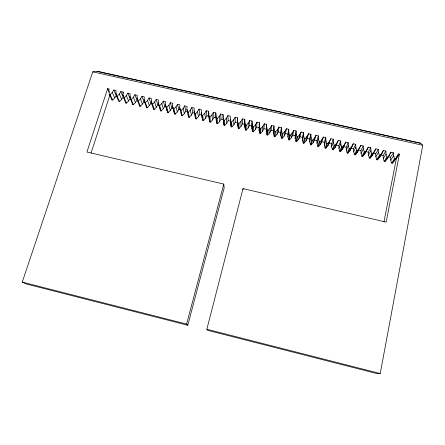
<?xml version="1.0" encoding="UTF-8"?>
<svg xmlns="http://www.w3.org/2000/svg" width="445" height="445" viewBox="0 0 445 445"><rect width="100%" height="100%" fill="white"/><g stroke="black" fill="none" stroke-linecap="round" stroke-linejoin="round"><path stroke-width="0.67" d="M109.414 94.49L110.121 94.646L112.251 92.454L113.792 89.996L116.251 95.453L114.743 97.867L112.652 100.025L111.962 99.869L109.414 94.49L108.903 91.698L109.058 88.933L107.634 88.616L86.931 152.029L223.779 184.091L224.18 187.94L187.79 325.239L26.767 284.094L22.25 282.113L92.766 71.851L97.689 71.328L420.531 143.112L422.75 145.298L380.225 373.539L377.321 373.672L207.626 330.307L206.842 329.255L243.014 188.597L386.149 222.133L399.432 154.12L398.587 153.931L397.285 156.557L392.345 163.232L391.617 163.065L394.565 158.726L393.658 155.739L393.458 152.78L390.994 152.229L386.839 159.254L384.897 161.546L384.168 161.379L386.961 157.013L386.065 154.031L385.876 151.078L383.418 150.527L379.407 157.575L377.46 159.866L376.731 159.699L379.374 155.305L378.489 152.329L378.311 149.381L375.853 148.83L371.992 155.9L370.034 158.186L369.311 158.025L371.803 153.603L370.93 150.627L370.757 147.684L368.31 147.134L364.589 154.231L362.63 156.512L361.907 156.351L361.062 153.436L360.906 150.549L358.509 150.01L357.202 152.568L355.238 154.843L354.515 154.682L356.712 150.199L355.855 147.239L355.705 144.308L353.263 143.757L349.831 150.905L347.862 153.18L347.139 153.013L349.186 148.508L348.346 145.548L348.201 142.623L345.765 142.077L342.472 149.242L340.503 151.511L339.78 151.35L341.677 146.811L340.848 143.863L340.714 140.943L338.283 140.398L335.13 147.59L333.155 149.854L332.437 149.692L334.184 145.126L333.366 142.183L333.244 139.263L330.819 138.718L327.804 145.932L325.823 148.196L325.106 148.035L326.708 143.44L325.901 140.503L325.784 137.588L323.365 137.043L321.835 141.749L320.495 144.286L318.509 146.544L317.791 146.383L319.249 141.76L318.448 138.829L318.347 135.92L315.928 135.375L314.543 140.108L313.197 142.639L311.205 144.892L310.493 144.731L311.8 140.08L311.011 137.155L310.922 134.251L308.507 133.711L307.267 138.473L305.915 140.998L303.924 143.245L303.206 143.084L304.374 138.412L303.596 135.486L303.512 132.588L301.104 132.048L300.008 136.838L298.645 139.357L296.648 141.605L295.936 141.443L296.96 136.737L296.186 133.823L296.114 130.93L293.717 130.391L292.76 135.202L291.397 137.722L289.395 139.964L288.683 139.802L287.943 136.943L288.799 132.159L288.733 129.273L286.341 128.733L285.529 133.572L284.155 136.087L282.152 138.328L281.44 138.167L280.712 135.308L281.424 130.502L281.368 127.615L278.982 127.081L278.314 131.948L276.935 134.457L274.921 136.693L274.215 136.537L273.491 133.684L274.02 125.968L271.634 125.434L271.111 130.329L269.726 132.833L267.712 135.063L267.006 134.907L266.294 132.059L266.689 124.322L264.308 123.788L263.918 128.711L262.533 131.208L260.514 133.439L259.808 133.278L259.107 130.435L259.368 122.675L256.993 122.147L256.748 127.092L255.352 129.59L253.327 131.815L252.627 131.659L251.931 128.816L252.065 121.04L249.69 120.506L249.589 125.479L248.188 127.971L246.157 130.196L245.456 130.035L244.772 127.203L244.772 119.399L242.408 118.871L242.442 123.871L241.034 126.358L239.004 128.577L238.303 128.421L237.63 125.59L237.496 117.769L235.138 117.241L235.31 122.264L233.898 124.75L231.862 126.964L231.166 126.808L230.499 123.983L230.237 116.139L227.885 115.611L226.438 118.131L224.352 120.384L224.736 125.357L224.041 125.195L223.384 122.375L222.995 114.51L220.642 113.987L219.19 116.501L217.104 118.748L217.627 123.749L216.932 123.588L216.287 120.779L215.764 112.891L213.416 112.363L211.959 114.877L209.868 117.118L210.53 122.141L209.834 121.986L209.2 119.177L208.549 111.267L206.207 110.744L204.744 113.252L202.647 115.494L203.443 120.545L202.753 120.384L202.125 117.58L201.307 112.479L201.351 109.654L199.01 109.131L197.541 111.634L195.444 113.87L196.373 118.943L195.683 118.787L195.066 115.989L195.105 113.909M230.499 123.983L230.443 119.922M244.772 127.203L244.772 119.399M245.456 130.035L245.479 125.14L244.783 122.258M223.384 122.375L223.401 119.583L221.093 119.065L220.642 113.987M246.157 130.196L246.196 125.301L248.266 123.043L249.69 120.506M216.287 120.779L216.309 117.986L214.006 117.469L213.416 112.363M209.2 119.177L209.222 116.952M202.125 117.58L202.158 115.494M248.188 127.971L248.266 123.043M195.683 118.787L194.109 110.861L194.165 108.04L191.828 107.518L190.354 110.015L188.252 112.251L189.32 117.352L188.63 117.196L188.024 114.398M188.63 117.196L186.928 109.248L186.989 106.427L184.664 105.904L183.179 108.402L181.076 110.633L182.278 115.761L181.593 115.605L179.763 107.634L179.836 104.825L177.511 104.302L176.025 106.794L173.912 109.019L175.252 114.17L174.562 114.015L173.211 108.858L172.615 106.027L172.693 103.218L170.374 102.7L168.878 105.187L166.764 107.406L166.063 107.251L165.479 104.425L165.568 101.621L163.254 101.098L161.752 103.585L159.633 105.799L158.932 105.643L158.353 102.823L158.453 100.025L156.145 99.502L154.638 101.983L152.513 104.197L151.817 104.041L151.25 101.221L151.356 98.428L149.047 97.911L147.54 100.386L145.409 102.595L144.714 102.439L144.152 99.63L144.269 96.838L141.972 96.32L140.453 98.796L138.317 100.998L137.627 100.843L137.077 98.034L137.199 95.252L134.902 94.735L133.378 97.205L131.242 99.407L130.552 99.252L130.012 96.448L130.14 93.667L127.854 93.155L126.324 95.619L124.183 97.817L123.493 97.661L122.959 94.863L123.098 92.087L120.817 91.575L119.282 94.034L117.135 96.226L116.445 96.07L115.923 93.278L116.073 90.507L113.792 89.996M251.931 128.816L252.065 121.04M252.627 131.659L252.788 126.786L252.081 123.899M253.327 131.815L253.505 126.947L255.569 124.683L256.993 122.147M255.352 129.59L255.569 124.683M259.107 130.435L259.368 122.675M259.808 133.278L260.114 128.438L259.396 125.546M260.514 133.439L260.831 128.599L262.889 126.33L264.308 123.788M262.533 131.208L262.889 126.33M266.294 132.059L266.689 124.322M267.006 134.907L267.451 130.09L266.722 127.192M267.712 135.063L268.168 130.251L270.226 127.982L271.634 125.434M269.726 132.833L270.226 127.982M273.491 133.684L274.02 125.968M274.215 136.537L274.804 131.748L274.064 128.844M274.921 136.693L275.527 131.909L277.574 129.634L278.982 127.081M276.935 134.457L277.574 129.634M280.712 135.308L280.656 132.477L281.368 127.615M281.44 138.167L282.175 133.405L281.424 130.502M282.152 138.328L282.898 133.572L284.939 131.292L286.341 128.733M284.155 136.087L284.939 131.292M287.943 136.943L287.876 134.106L288.733 129.273M288.683 139.802L289.556 135.074L288.799 132.159M289.395 139.964L290.285 135.236L292.32 132.949L293.717 130.391M291.397 137.722L292.32 132.949M383.957 221.899L396.395 158.542L399.432 154.12M295.936 141.443L295.185 138.573L295.113 135.736L296.114 130.93M295.185 138.573L296.186 133.823M296.648 141.605L297.683 136.904L299.719 134.613L301.104 132.048M298.645 139.357L299.719 134.613M303.206 143.084L302.444 140.214L302.366 137.366L303.512 132.588M302.444 140.214L303.596 135.486M303.924 143.245L305.098 138.573L307.133 136.281L308.507 133.711M305.915 140.998L307.133 136.281M187.79 325.239L186.594 324.082L223.779 184.091M310.493 144.731L309.72 141.855L309.631 139.001L310.922 134.251M309.72 141.855L311.011 137.155M311.205 144.892L312.529 140.247L314.559 137.95L315.928 135.375M313.197 142.639L314.559 137.95M317.791 146.383L317.012 143.501L316.912 140.642L318.347 135.92M317.012 143.501L318.448 138.829M318.509 146.544L319.977 141.927L322.002 139.624L323.365 137.043M320.495 144.286L322.002 139.624M91.036 153.147L109.993 94.746M325.106 148.035L324.316 145.148L324.205 142.283L325.784 137.588M324.316 145.148L325.901 140.503M325.823 148.196L327.442 143.607L329.461 141.304L330.819 138.718M327.804 145.932L329.461 141.304M332.437 149.692L331.636 146.8L331.519 143.93L333.244 139.263M331.636 146.8L333.366 142.183M333.155 149.854L334.918 145.292L336.932 142.984L338.283 140.398M335.13 147.59L336.932 142.984M339.78 151.35L338.968 148.452L338.84 145.582L340.714 140.943M338.968 148.452L340.848 143.863M340.503 151.511L342.411 146.978L344.424 144.669L345.765 142.077M342.472 149.242L344.424 144.669M347.139 153.013L346.316 150.11L346.182 147.234L348.201 142.623M346.316 150.11L348.346 145.548M347.862 153.18L349.92 148.669L351.928 146.355L353.263 143.757M349.831 150.905L351.928 146.355M354.515 154.682L353.68 151.773L353.536 148.891L355.705 144.308M353.68 151.773L355.855 147.239M355.238 154.843L357.446 150.365L359.449 148.046L360.778 145.443L363.226 145.993L363.387 148.93L364.249 151.901L361.907 156.351M357.202 152.568L360.778 145.443M394.287 160.934L395.31 158.871L397.285 156.557M386.839 159.254L388.123 156.679L390.538 157.224L393.458 152.78M379.407 157.575L383.418 150.527M371.992 155.9L375.853 148.83M360.906 150.549L363.226 145.993M364.589 154.231L365.89 151.673L368.293 152.212L368.454 155.105L369.311 158.025M368.31 147.134L366.98 149.743L364.989 152.068L362.63 156.512M361.062 153.436L363.387 148.93M368.293 152.212L370.757 147.684M368.454 155.105L370.93 150.627M239.004 128.577L238.898 123.66L240.973 121.402L242.408 118.871M370.034 158.186L372.543 153.77L374.534 151.439M224.736 125.357L226.778 123.143L228.196 120.662L227.885 115.611M231.862 126.964L231.623 122.019L233.697 119.766L235.138 117.241M217.627 123.749L219.669 121.541L221.093 119.065M210.53 122.141L212.577 119.939L214.006 117.469M203.443 120.545L205.495 118.342L206.936 115.872L206.207 110.744M376.731 159.699L375.864 156.779L375.691 153.881L378.311 149.381M196.373 118.943L198.431 116.746L199.877 114.287L199.01 109.131M189.32 117.352L191.383 115.16L192.83 112.696L191.828 107.518M375.864 156.779L378.489 152.329M182.278 115.761L184.347 113.57L185.799 111.117L184.664 105.904M175.252 114.17L177.321 111.984L178.779 109.537L177.511 104.302M166.063 107.251L167.554 112.435L168.238 112.585L170.313 110.404L171.776 107.957L170.374 102.7M158.932 105.643L160.556 110.85L161.24 111.005L163.321 108.825L164.789 106.383L163.254 101.098M151.817 104.041L153.575 109.275L154.254 109.425L156.34 107.251L157.814 104.814L156.145 99.502M377.46 159.866L380.119 155.472L382.105 153.141M144.714 102.439L146.605 107.696L147.284 107.851L149.37 105.682L150.849 103.246L149.047 97.911M137.627 100.843L139.647 106.127L140.325 106.277L142.417 104.113L143.902 101.683L141.972 96.32M130.552 99.252L132.705 104.558L133.383 104.709L135.475 102.545L136.971 100.119L134.902 94.735M123.493 97.661L125.774 102.99L126.452 103.145L128.549 100.982L130.051 98.562L127.854 93.155M384.168 161.379L383.29 158.453L383.106 155.55L385.876 151.078M116.445 96.07L118.86 101.427L119.538 101.582L121.641 99.424L123.143 97.004L120.817 91.575M383.29 158.453L386.065 154.031M384.897 161.546L389.686 154.849M389.197 155.01L390.994 152.229M391.617 163.065L390.732 160.128L393.658 155.739M396.695 156.696L398.587 153.931M392.345 163.232L395.31 158.898L394.565 158.726M97.038 71.4L420.825 143.396M92.766 71.851L422.75 145.298M143.902 101.683L145.031 101.933M150.849 103.246L151.984 103.501M157.814 104.814L158.948 105.07M164.789 106.383L165.924 106.639M171.776 107.957L173.483 108.341M178.779 109.537L180.492 109.921M185.799 111.117L187.512 111.5M192.83 112.696L194.548 113.086M199.877 114.287L201.596 114.671M206.936 115.872L208.655 116.262M228.196 120.662L230.51 121.185M235.31 122.264L237.63 122.787M242.442 123.871L244.767 124.394M249.589 125.479L251.915 126.007M256.748 127.092L259.079 127.62M263.918 128.711L266.255 129.234M271.111 130.329L273.447 130.852M278.314 131.948L280.656 132.477M285.529 133.572L287.876 134.106M292.76 135.202L295.113 135.736M300.008 136.838L302.366 137.366M307.267 138.473L309.631 139.001M314.543 140.108L316.912 140.642M321.835 141.749L324.205 142.283M329.139 143.396L331.519 143.93M336.459 145.042L338.84 145.582M343.796 146.694L346.182 147.234M351.144 148.352L353.536 148.891M373.288 153.336L375.691 153.881M380.697 155.005L383.106 155.55M173.211 108.858L173.912 109.019M181.076 110.633L180.37 110.471L179.763 107.634M188.252 112.251L187.545 112.09L186.928 109.248M195.444 113.87L194.738 113.709L194.109 110.861M201.307 112.479L201.941 115.333L202.647 115.494M208.516 114.104L209.161 116.957L209.868 117.118M215.736 115.728L216.392 118.587L217.104 118.748M222.978 117.352L223.646 120.222L224.352 120.384M230.232 118.987L230.905 121.858L231.623 122.019M237.496 117.769L237.496 120.623L238.186 123.499L238.898 123.66M245.479 125.14L246.196 125.301M252.788 126.786L253.505 126.947M260.114 128.438L260.831 128.599M267.451 130.09L268.168 130.251M274.804 131.748L275.527 131.909M282.175 133.405L282.898 133.572M289.556 135.074L290.285 135.236M296.96 136.737L297.683 136.904M304.374 138.412L305.098 138.573M311.8 140.08L312.529 140.247M319.249 141.76L319.977 141.927M326.708 143.44L327.442 143.607M334.184 145.126L334.918 145.292M341.677 146.811L342.411 146.978M349.186 148.508L349.92 148.669M356.712 150.199L357.446 150.365M364.249 151.901L364.989 152.068M371.803 153.603L372.543 153.77M379.374 155.305L380.119 155.472M386.961 157.013L387.706 157.185M22.25 282.113L186.594 324.082M206.842 329.255L380.225 373.539M107.634 88.616L109.353 92.265M110.121 94.646L112.652 100.025M112.251 92.454L114.743 97.867M115.923 93.278L116.462 94.479M117.135 96.226L119.538 101.582M119.282 94.034L121.641 99.424M122.959 94.863L123.471 96.059M124.183 97.817L126.452 103.145M123.098 92.087L123.61 93.294M126.324 95.619L128.549 100.982M131.242 99.407L133.383 104.709M130.012 96.448L130.491 97.639M133.378 97.205L135.475 102.545M137.077 98.034L137.75 99.814M138.317 100.998L140.325 106.277M140.453 98.796L142.417 104.113M145.409 102.595L147.284 107.851M144.152 99.63L144.786 101.393M147.54 100.386L149.37 105.682M151.25 101.221L152.424 104.742M152.513 104.197L154.254 109.425M154.638 101.983L156.34 107.251M158.353 102.823L159.989 108.074M159.633 105.799L161.24 111.005M161.752 103.585L163.321 108.825M165.479 104.425L167.554 112.435M166.764 107.406L168.238 112.585M168.878 105.187L170.313 110.404M172.615 106.027L174.562 114.015M176.025 106.794L177.321 111.984M183.179 108.402L184.347 113.57M180.993 112.813L181.593 115.605M160.1 108.63L160.556 110.85M153.124 107.056L153.575 109.275M190.354 110.015L191.383 115.16M146.272 106.038L146.605 107.696M139.324 104.469L139.647 106.127M132.276 102.35L132.705 104.558M125.568 101.888L125.774 102.99M111.756 98.773L111.962 99.869M197.541 111.634L198.431 116.746M201.941 115.333L202.753 120.384M204.744 113.252L205.495 118.342M208.549 111.267L208.889 113.831M209.161 116.957L209.834 121.986M211.959 114.877L212.577 119.939M216.392 118.587L216.932 123.588M215.764 112.891L216.036 115.439M219.19 116.501L219.669 121.541M222.995 114.51L223.145 116.412M223.646 120.222L224.041 125.195M226.438 118.131L226.778 123.143M390.538 157.224L390.732 160.128M230.905 121.858L231.166 126.808M233.697 119.766L233.898 124.75M237.496 120.623L237.63 125.59M238.186 123.499L238.303 128.421M240.973 121.402L241.034 126.358M243.014 188.597L243.026 189.854"/></g></svg>
